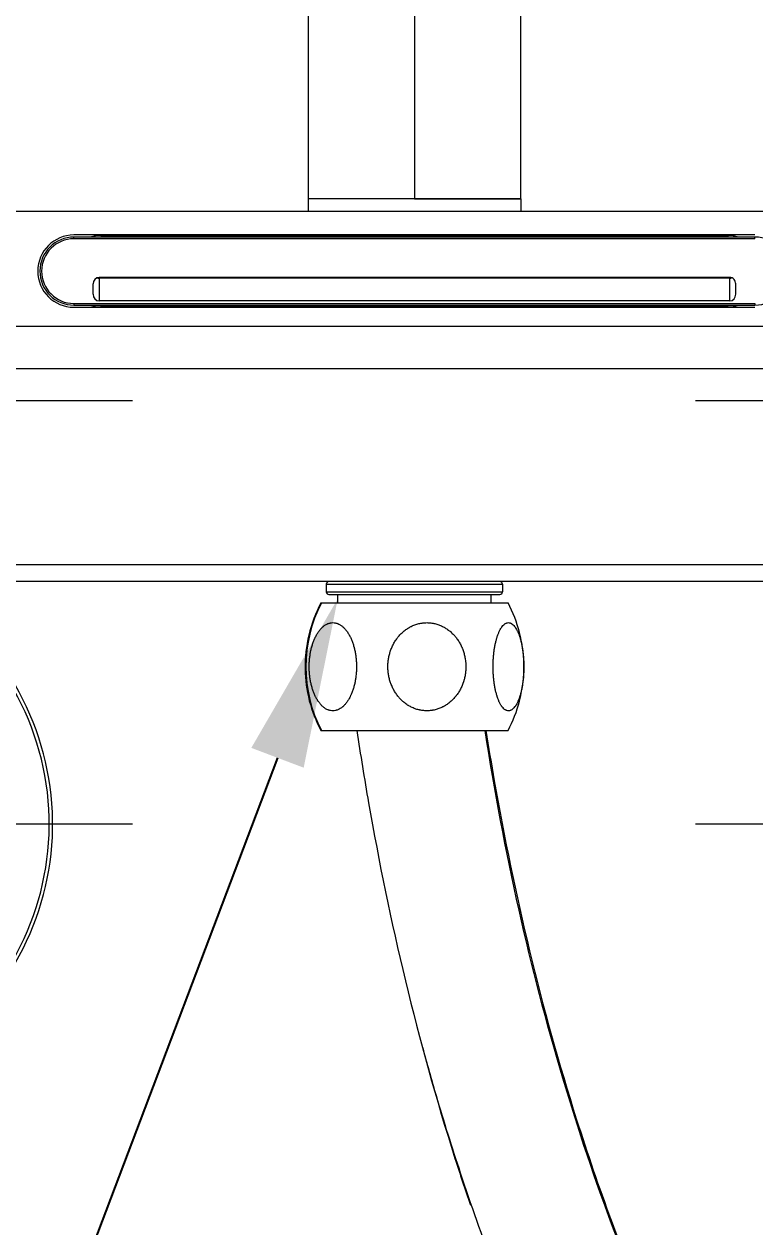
# Model space of a CAD drawing. Extents: x 19821 to 22981, y -91 to 2224.
# Drawn here: x 20644.5 to 20730.3, y 410.7 to 552.1 of the extents above; entities that cross this region are included whole.
import ezdxf
from ezdxf import colors
from ezdxf.entities.mleader import LeaderData, LeaderLine
from ezdxf.math import Vec2, Vec3

# ---------------------------------------------------------------- set-up
doc = ezdxf.new("R2010")
doc.units = 0
doc.header["$LTSCALE"] = 10
doc.header["$MEASUREMENT"] = 0
doc.header["$PDMODE"] = 3
doc.header["$PDSIZE"] = -10
doc.linetypes.add('CENTER2', pattern=[28.575, 19.05, -3.175, 3.175, -3.175])
doc.layers.get('0').update_dxf_attribs({"linetype": 'CONTINUOUS'})
doc.layers.get('DEFPOINTS').update_dxf_attribs({"linetype": 'CONTINUOUS'})
doc.layers.add('1', color=7, linetype='CONTINUOUS')
doc.layers.add('Cneter', color=1, linetype='CENTER2', lineweight=13)
doc.styles.add('Daelim Dimension', font='NanumGothic.ttf')
doc.dimstyles.new('DEFAULT', dxfattribs={"dimscale": 2, "dimtxt": 2, "dimasz": 2, "dimexe": 0, "dimexo": 2, "dimgap": 1, "dimtad": 1, "dimdec": 1, "dimzin": 9, "dimdsep": 46, "dimtxsty": 'Daelim Dimension', "dimcen": 0.5, "dimclrd": 5, "dimclre": 5, "dimclrt": 256, "dimadec": 1, "dimazin": 0, "dimtfac": 1, "dimtdec": 1, "dimtix": 1, "dimtmove": 0, "dimatfit": 3, "dimfxl": 1, "dimtolj": 1, "dimtzin": 1, "dimlwd": 9, "dimlwe": 9, "dimarcsym": 0})

# ---------------------------------------------------------------- blocks, each defined once
blk = doc.blocks.new('*D16')
at = {"color": 5, "lineweight": 9, "ltscale": 0.5, "transparency": 16777216}
for p, q in [((20615.29, 553.71), (20615.29, 622.36)), ((20765.29, 553.71), (20765.29, 622.36)), ((20757.29, 620.36), (20623.29, 620.36))]:
    blk.add_line(p, q, dxfattribs=at)
at = {"color": 5, "ltscale": 0.5, "transparency": 16777216}
for points in [[(20623.29, 621.69), (20623.29, 619.02), (20615.29, 620.36)], [(20757.29, 621.69), (20757.29, 619.02), (20765.29, 620.36)]]:
    blk.add_solid(points, dxfattribs=at)
at = {"layer": 'DEFPOINTS', "color": 0, "ltscale": 0.5, "transparency": 16777216}
for p in [(20615.29, 620.36), (20615.29, 549.71, 0), (20765.29, 549.71, 0)]:
    blk.add_point(p, dxfattribs=at)
at = {"color": 7, "ltscale": 0.5, "transparency": 16777216, "insert": (20645.87, 633.21), "char_height": 20, "attachment_point": 5, "style": 'Daelim Dimension'}
blk.add_mtext('\\A1;150', dxfattribs=at)

msp = doc.modelspace()

# ---------------------------------------------------------------- linework, layer by layer
at = {"layer": '1', "color": 7, "linetype": 'Continuous', "lineweight": 13}
for p, q in [((20690.34, 983.26), (20690.34, 531.52)), ((20650.34, 526.82), (20650.34, 527.02)), ((20730.34, 526.82), (20650.34, 526.82)), ((20653.54, 527.22), (20653.54, 527.02)), ((20727.14, 527.22), (20727.14, 527.02)), ((20730.34, 526.82), (20730.34, 527.02)), ((20653.29, 522.2), (20653.29, 519.52)), ((20727.39, 519.52), (20727.39, 522.2)), ((20650.34, 519.22), (20650.34, 519.02)), ((20650.34, 519.22), (20730.34, 519.22)), ((20653.54, 518.82), (20653.54, 519.02)), ((20727.14, 518.82), (20727.14, 519.02)), ((20730.34, 519.22), (20730.34, 519.02)), ((20825.34, 511.52), (20555.34, 511.52)), ((20555.34, 488.52), (20825.34, 488.52)), ((20679.99, 486.22), (20700.69, 486.22)), ((20679.99, 485.32), (20700.69, 485.32))]:
    msp.add_line(p, q, dxfattribs=at)
at = {"layer": '1', "color": 7, "linetype": 'Continuous', "lineweight": 18}
for p, q in [((20677.84, 979.08), (20677.84, 531.52)), ((20702.84, 531.52), (20702.84, 979.08)), ((20690.34, 531.52), (20677.84, 531.52)), ((20702.84, 531.52), (20677.84, 531.52)), ((20677.84, 531.52), (20677.84, 530.02)), ((20690.34, 531.52), (20702.84, 531.52)), ((20702.84, 531.52), (20702.84, 530.02)), ((20819.34, 530.02), (20561.34, 530.02)), ((20730.34, 527.27), (20650.34, 527.27)), ((20730.34, 527.02), (20650.34, 527.02)), ((20653.54, 527.22), (20727.14, 527.22)), ((20653.09, 522.25), (20653.09, 522.24)), ((20727.39, 522.28), (20653.29, 522.28)), ((20655.59, 522.2), (20653.29, 522.2)), ((20655.59, 522.28), (20655.59, 522.2)), ((20656.09, 522.2), (20655.59, 522.2)), ((20656.09, 522.28), (20656.09, 522.2)), ((20658.59, 522.2), (20656.09, 522.2)), ((20658.59, 522.28), (20658.59, 522.2)), ((20659.09, 522.2), (20658.59, 522.2)), ((20659.09, 522.28), (20659.09, 522.2)), ((20661.59, 522.2), (20659.09, 522.2)), ((20661.59, 522.28), (20661.59, 522.2)), ((20662.09, 522.2), (20661.59, 522.2)), ((20662.09, 522.28), (20662.09, 522.2)), ((20664.59, 522.2), (20662.09, 522.2)), ((20664.59, 522.28), (20664.59, 522.2)), ((20665.09, 522.2), (20664.59, 522.2)), ((20665.09, 522.28), (20665.09, 522.2)), ((20667.59, 522.2), (20665.09, 522.2)), ((20667.59, 522.28), (20667.59, 522.2)), ((20668.09, 522.2), (20667.59, 522.2)), ((20668.09, 522.28), (20668.09, 522.2)), ((20670.59, 522.2), (20668.09, 522.2)), ((20670.59, 522.28), (20670.59, 522.2)), ((20671.09, 522.2), (20670.59, 522.2)), ((20671.09, 522.28), (20671.09, 522.2)), ((20673.59, 522.2), (20671.09, 522.2)), ((20673.59, 522.28), (20673.59, 522.2)), ((20674.09, 522.2), (20673.59, 522.2)), ((20674.09, 522.28), (20674.09, 522.2)), ((20676.59, 522.2), (20674.09, 522.2)), ((20676.59, 522.28), (20676.59, 522.2)), ((20677.09, 522.2), (20676.59, 522.2)), ((20677.09, 522.28), (20677.09, 522.2)), ((20679.59, 522.2), (20677.09, 522.2)), ((20679.59, 522.28), (20679.59, 522.2)), ((20680.09, 522.2), (20679.59, 522.2)), ((20680.09, 522.28), (20680.09, 522.2)), ((20682.59, 522.2), (20680.09, 522.2)), ((20682.59, 522.28), (20682.59, 522.2)), ((20683.09, 522.2), (20682.59, 522.2)), ((20683.09, 522.28), (20683.09, 522.2)), ((20685.59, 522.2), (20683.09, 522.2)), ((20683.18, 522.28), (20683.18, 522.2)), ((20685.59, 522.28), (20685.59, 522.2)), ((20686.09, 522.2), (20685.59, 522.2)), ((20686.09, 522.28), (20686.09, 522.2)), ((20688.59, 522.2), (20686.09, 522.2)), ((20687.55, 522.28), (20687.55, 522.2)), ((20688.59, 522.28), (20688.59, 522.2)), ((20689.09, 522.2), (20688.59, 522.2)), ((20689.09, 522.28), (20689.09, 522.2)), ((20691.59, 522.2), (20689.09, 522.2)), ((20691.59, 522.28), (20691.59, 522.2)), ((20692.09, 522.2), (20691.59, 522.2)), ((20692.09, 522.28), (20692.09, 522.2)), ((20694.59, 522.2), (20692.09, 522.2)), ((20693.03, 522.28), (20693.03, 522.2)), ((20694.59, 522.28), (20694.59, 522.2)), ((20695.09, 522.2), (20694.59, 522.2)), ((20695.09, 522.28), (20695.09, 522.2)), ((20697.59, 522.2), (20695.09, 522.2)), ((20697.12, 522.2), (20697.12, 522.28)), ((20697.59, 522.28), (20697.59, 522.2)), ((20698.09, 522.2), (20697.59, 522.2)), ((20698.09, 522.28), (20698.09, 522.2)), ((20700.59, 522.2), (20698.09, 522.2)), ((20700.59, 522.28), (20700.59, 522.2)), ((20701.09, 522.2), (20700.59, 522.2)), ((20701.09, 522.28), (20701.09, 522.2)), ((20703.59, 522.2), (20701.09, 522.2)), ((20703.59, 522.28), (20703.59, 522.2)), ((20704.09, 522.2), (20703.59, 522.2)), ((20704.09, 522.28), (20704.09, 522.2)), ((20706.59, 522.2), (20704.09, 522.2)), ((20706.59, 522.28), (20706.59, 522.2)), ((20707.09, 522.2), (20706.59, 522.2)), ((20707.09, 522.28), (20707.09, 522.2)), ((20709.59, 522.2), (20707.09, 522.2)), ((20709.59, 522.28), (20709.59, 522.2)), ((20710.09, 522.2), (20709.59, 522.2)), ((20710.09, 522.28), (20710.09, 522.2)), ((20712.59, 522.2), (20710.09, 522.2)), ((20712.59, 522.28), (20712.59, 522.2)), ((20713.09, 522.2), (20712.59, 522.2)), ((20713.09, 522.28), (20713.09, 522.2)), ((20715.59, 522.2), (20713.09, 522.2)), ((20715.59, 522.28), (20715.59, 522.2)), ((20716.09, 522.2), (20715.59, 522.2)), ((20716.09, 522.28), (20716.09, 522.2)), ((20718.59, 522.2), (20716.09, 522.2)), ((20718.59, 522.28), (20718.59, 522.2)), ((20719.09, 522.2), (20718.59, 522.2)), ((20719.09, 522.28), (20719.09, 522.2)), ((20721.59, 522.2), (20719.09, 522.2)), ((20721.59, 522.28), (20721.59, 522.2)), ((20722.09, 522.2), (20721.59, 522.2)), ((20722.09, 522.28), (20722.09, 522.2)), ((20724.59, 522.2), (20722.09, 522.2)), ((20724.59, 522.28), (20724.59, 522.2)), ((20725.09, 522.2), (20724.59, 522.2)), ((20725.09, 522.28), (20725.09, 522.2)), ((20727.39, 522.2), (20725.09, 522.2)), ((20727.59, 522.25), (20727.59, 522.24)), ((20652.59, 520.3), (20652.59, 521.51)), ((20728.09, 520.3), (20728.09, 521.51)), ((20650.34, 519.02), (20730.34, 519.02)), ((20727.39, 519.52), (20653.29, 519.52)), ((20650.34, 518.77), (20730.34, 518.77)), ((20727.14, 518.82), (20653.54, 518.82)), ((20819.34, 516.52), (20561.34, 516.52)), ((20825.34, 486.52), (20555.34, 486.52)), ((20679.99, 486.22), (20679.99, 485.32)), ((20680.29, 485.02), (20700.39, 485.02)), ((20681.34, 484.02), (20681.34, 485.02)), ((20699.34, 484.02), (20699.34, 485.02)), ((20700.69, 486.22), (20700.69, 485.32)), ((20679.34, 484.02), (20679.42, 484.02)), ((20679.42, 484.02), (20701.34, 484.02)), ((20679.34, 469.02), (20679.42, 469.02)), ((20679.42, 469.02), (20701.34, 469.02))]:
    msp.add_line(p, q, dxfattribs=at)
for centre, radius, start, end in [((20650.34, 523.02, 0), 4.25, 90, 270), ((20650.34, 523.02, 0), 4, 90, 270), ((20653.54, 523.02, 0), 4.2, 90, 107.7553), ((20727.14, 523.02, 0), 4.2, 72.2447, 90), ((20730.34, 523.02, 0), 4, 270, 90), ((20653.54, 523.02, 0), 4.2, 252.2447, 270), ((20727.14, 523.02, 0), 4.2, 270, 287.7553), ((20615.34, 458.02, 0), 32.5, 310.7652, 61.2711), ((20680.29, 486.22, 0), 0.3, 90, 180), ((20700.39, 486.22, 0), 0.3, 0, 90), ((20680.29, 485.32, 0), 0.3, 180, 270), ((20700.39, 485.32, 0), 0.3, 270, 0), ((20693.56, 476.52, 0), 16.07, 152.1833, 180.968), ((20687.13, 476.52, 0), 16.07, 1.1926, 27.8167), ((20687.13, 476.52, 0), 16.07, 358.6467, 1.1926), ((20693.56, 476.52, 0), 16.07, 180.968, 207.8167), ((20687.13, 476.52, 0), 16.07, 332.1833, 358.6467)]:
    msp.add_arc(centre, radius, start, end, dxfattribs=at)
at = {"layer": '1', "color": 7, "linetype": 'Continuous', "lineweight": 13}
for centre, radius, start, end in [((20650.34, 523.02, 0), 3.8, 90, 270), ((20615.34, 458.02, 0), 32.1, 310.7652, 62.6042)]:
    msp.add_arc(centre, radius, start, end, dxfattribs=at)
at = {"layer": '1', "color": 7, "linetype": 'Continuous', "lineweight": 18}
for centre, major_axis, ratio, start_param, end_param in [((20653.29, 521.51, 0), (0, 0.766), 0.913545, 0, 1.570796), ((20653.29, 522.98, 0), (0, -0.779), 0.898794, 5.993434, 6.283185), ((20727.39, 521.51, 0), (0, -0.766), 0.913545, 1.570796, 3.141593), ((20727.39, 522.98), (0, 0.779), 0.898794, 3.141593, 3.431344), ((20653.29, 520.3, 0), (0, -0.779), 0.898794, 4.712389, 6.283185), ((20727.39, 520.3, 0), (0, 0.779), 0.898794, 3.141593, 4.712389)]:
    msp.add_ellipse(centre, major_axis=major_axis, ratio=ratio, start_param=start_param, end_param=end_param, dxfattribs=at)
at = {"layer": '1', "color": 7, "linetype": 'Continuous', "lineweight": 13}
msp.add_ellipse((20693.53, 476.52), major_axis=(0, 16.07), ratio=0.992546, start_param=1.085304, end_param=2.056288, dxfattribs=at)
at = {"layer": '1', "color": 7, "linetype": 'Continuous', "lineweight": 18}
for points, knots in [([(20691.31, 431.74), (20691.81, 429.86), (20693.19, 424.94), (20695.91, 416.3), (20699.82, 405.16), (20704.87, 392.62), (20711.02, 379.61), (20718.05, 367.02), (20725.86, 355.22), (20734.46, 344.34), (20743.87, 334.5), (20754.07, 325.82), (20765.03, 318.45), (20778.51, 311.32), (20794.73, 305.04), (20813.61, 300.19), (20832.79, 297.27), (20851.98, 296), (20870.88, 296.38), (20889.18, 298.41), (20906.61, 302.02), (20922.98, 307.15), (20938.18, 313.73), (20952.31, 321.8), (20965.54, 331.59), (20976.42, 342.12), (20985.11, 352.89), (20991.85, 363.3), (20998.79, 376.61), (21005.24, 393.07), (21010.39, 412.84), (21013.27, 433.55), (21013.85, 454.69), (21012.38, 475.78), (21008.8, 498.82), (21002.8, 523.53), (20994.27, 549.61), (20983.58, 575.7), (20970.8, 601.56), (20956.81, 625.66), (20947.13, 640.66), (20923.57, 668.16)], [0, 0, 0, 0, 0.0082069, 0.0215596, 0.0381097, 0.0578098, 0.0783679, 0.0985803, 0.1183953, 0.1377978, 0.1568237, 0.1755469, 0.1939843, 0.2122541, 0.2395791, 0.2668789, 0.2940862, 0.321042, 0.347645, 0.3734704, 0.3983715, 0.4223601, 0.4454972, 0.4678681, 0.4906141, 0.514563, 0.5313056, 0.5486882, 0.5666212, 0.5943077, 0.622846, 0.6523031, 0.6820326, 0.7116126, 0.7410481, 0.7799734, 0.8183744, 0.856331, 0.8984009, 0.9395583, 0.9734278, 0.9734278, 0.9734278, 0.9734278]), ([(20677.98, 476.55), (20677.98, 476.71), (20677.99, 477.03), (20678.03, 477.5), (20678.07, 477.81), (20678.1, 478.04), (20678.12, 478.16), (20678.14, 478.27), (20678.16, 478.35), (20678.17, 478.39), (20678.21, 478.58), (20678.28, 478.87), (20678.37, 479.15), (20678.46, 479.43), (20678.51, 479.56), (20678.59, 479.76), (20678.64, 479.86), (20678.68, 479.95), (20678.71, 480.02), (20678.73, 480.05), (20678.8, 480.2), (20678.93, 480.43), (20679.08, 480.64), (20679.23, 480.84), (20679.3, 480.93), (20679.43, 481.06), (20679.47, 481.1), (20679.53, 481.16), (20679.55, 481.18), (20679.59, 481.22), (20679.62, 481.24), (20679.72, 481.33), (20679.81, 481.39), (20679.99, 481.5), (20680.08, 481.55), (20680.22, 481.6), (20680.27, 481.62), (20680.34, 481.64), (20680.36, 481.65), (20680.41, 481.66), (20680.44, 481.66), (20680.56, 481.69), (20680.65, 481.7), (20680.85, 481.7), (20680.94, 481.69), (20681.08, 481.66), (20681.13, 481.65), (20681.2, 481.63), (20681.23, 481.62), (20681.27, 481.61), (20681.3, 481.6), (20681.42, 481.55), (20681.51, 481.51), (20681.69, 481.4), (20681.78, 481.34), (20681.91, 481.23), (20681.95, 481.2), (20682.01, 481.14), (20682.03, 481.12), (20682.08, 481.08), (20682.1, 481.05), (20682.2, 480.95), (20682.28, 480.85), (20682.43, 480.66), (20682.5, 480.55), (20682.6, 480.38), (20682.65, 480.3), (20682.7, 480.21), (20682.74, 480.15), (20682.75, 480.12), (20682.83, 479.97), (20682.89, 479.84), (20683, 479.58), (20683.1, 479.31), (20683.19, 479.02), (20683.24, 478.84), (20683.25, 478.8), (20683.27, 478.73), (20683.3, 478.62), (20683.32, 478.5), (20683.37, 478.28), (20683.43, 477.97), (20683.47, 477.66), (20683.49, 477.43), (20683.5, 477.31), (20683.51, 477.19), (20683.52, 477.11), (20683.52, 477.07), (20683.53, 476.87), (20683.53, 476.71), (20683.54, 476.55)], [0, 0, 0, 0, 0.03125, 0.0625, 0.09375, 0.09375, 0.109375, 0.117188, 0.117188, 0.125, 0.125, 0.15625, 0.1875, 0.1875, 0.21875, 0.21875, 0.234375, 0.242188, 0.242188, 0.25, 0.25, 0.28125, 0.3125, 0.3125, 0.34375, 0.34375, 0.359375, 0.359375, 0.367188, 0.367188, 0.375, 0.375, 0.40625, 0.40625, 0.4375, 0.4375, 0.453125, 0.453125, 0.460937, 0.460937, 0.46875, 0.46875, 0.5, 0.5, 0.53125, 0.53125, 0.546875, 0.546875, 0.554687, 0.554687, 0.5625, 0.5625, 0.59375, 0.59375, 0.625, 0.625, 0.640625, 0.640625, 0.648437, 0.648437, 0.65625, 0.65625, 0.6875, 0.6875, 0.71875, 0.71875, 0.734375, 0.742187, 0.742187, 0.75, 0.75, 0.78125, 0.78125, 0.8125, 0.84375, 0.84375, 0.851562, 0.851562, 0.859375, 0.875, 0.875, 0.90625, 0.9375, 0.9375, 0.953125, 0.960938, 0.960938, 0.96875, 0.96875, 1, 1, 1, 1]), ([(20687.22, 476.55), (20687.22, 476.71), (20687.24, 477.03), (20687.3, 477.5), (20687.36, 477.81), (20687.42, 478.04), (20687.46, 478.16), (20687.49, 478.27), (20687.52, 478.35), (20687.53, 478.39), (20687.6, 478.58), (20687.72, 478.87), (20687.86, 479.15), (20688.01, 479.43), (20688.1, 479.56), (20688.23, 479.76), (20688.28, 479.83), (20688.35, 479.92), (20688.38, 479.95), (20688.43, 480.02), (20688.45, 480.05), (20688.58, 480.2), (20688.8, 480.43), (20689.03, 480.64), (20689.28, 480.84), (20689.41, 480.93), (20689.61, 481.06), (20689.68, 481.1), (20689.78, 481.16), (20689.82, 481.18), (20689.89, 481.22), (20689.92, 481.24), (20690.1, 481.33), (20690.24, 481.39), (20690.54, 481.5), (20690.69, 481.55), (20690.92, 481.6), (20691, 481.62), (20691.12, 481.64), (20691.16, 481.65), (20691.23, 481.66), (20691.27, 481.66), (20691.47, 481.69), (20691.63, 481.7), (20691.95, 481.7), (20692.11, 481.69), (20692.34, 481.66), (20692.42, 481.65), (20692.54, 481.63), (20692.58, 481.62), (20692.66, 481.61), (20692.69, 481.6), (20692.89, 481.55), (20693.04, 481.51), (20693.34, 481.4), (20693.49, 481.34), (20693.7, 481.23), (20693.77, 481.2), (20693.87, 481.14), (20693.91, 481.12), (20693.98, 481.08), (20694.01, 481.05), (20694.18, 480.95), (20694.31, 480.85), (20694.56, 480.66), (20694.68, 480.55), (20694.85, 480.38), (20694.93, 480.3), (20695.01, 480.21), (20695.07, 480.15), (20695.09, 480.12), (20695.22, 479.97), (20695.32, 479.84), (20695.5, 479.58), (20695.58, 479.44), (20695.74, 479.16), (20695.81, 479.02), (20695.9, 478.84), (20695.91, 478.8), (20695.95, 478.73), (20695.99, 478.62), (20696.03, 478.5), (20696.11, 478.28), (20696.16, 478.13), (20696.24, 477.82), (20696.27, 477.66), (20696.31, 477.43), (20696.33, 477.31), (20696.35, 477.19), (20696.36, 477.11), (20696.36, 477.07), (20696.38, 476.87), (20696.38, 476.71), (20696.39, 476.55)], [0, 0, 0, 0, 0.03125, 0.0625, 0.09375, 0.09375, 0.109375, 0.117188, 0.117188, 0.125, 0.125, 0.15625, 0.1875, 0.1875, 0.21875, 0.21875, 0.234375, 0.234375, 0.242188, 0.242188, 0.25, 0.25, 0.28125, 0.3125, 0.3125, 0.34375, 0.34375, 0.359375, 0.359375, 0.367188, 0.367188, 0.375, 0.375, 0.40625, 0.40625, 0.4375, 0.4375, 0.453125, 0.453125, 0.460938, 0.460938, 0.46875, 0.46875, 0.5, 0.5, 0.53125, 0.53125, 0.546875, 0.546875, 0.554688, 0.554688, 0.5625, 0.5625, 0.59375, 0.59375, 0.625, 0.625, 0.640625, 0.640625, 0.648438, 0.648438, 0.65625, 0.65625, 0.6875, 0.6875, 0.71875, 0.71875, 0.734375, 0.742188, 0.742188, 0.75, 0.75, 0.78125, 0.78125, 0.8125, 0.8125, 0.84375, 0.84375, 0.851563, 0.851563, 0.859375, 0.875, 0.875, 0.90625, 0.90625, 0.9375, 0.9375, 0.953125, 0.960938, 0.960938, 0.96875, 0.96875, 1, 1, 1, 1]), ([(20699.58, 476.55), (20699.58, 476.71), (20699.59, 477.03), (20699.61, 477.5), (20699.64, 477.81), (20699.66, 478.04), (20699.68, 478.16), (20699.69, 478.27), (20699.7, 478.35), (20699.71, 478.39), (20699.73, 478.58), (20699.78, 478.87), (20699.83, 479.15), (20699.9, 479.43), (20699.93, 479.56), (20699.98, 479.76), (20700.01, 479.86), (20700.04, 479.95), (20700.06, 480.02), (20700.07, 480.05), (20700.12, 480.2), (20700.2, 480.43), (20700.3, 480.64), (20700.39, 480.84), (20700.44, 480.93), (20700.52, 481.06), (20700.55, 481.1), (20700.59, 481.16), (20700.6, 481.18), (20700.63, 481.22), (20700.65, 481.24), (20700.72, 481.33), (20700.77, 481.39), (20700.89, 481.5), (20700.95, 481.55), (20701.04, 481.6), (20701.07, 481.62), (20701.12, 481.64), (20701.13, 481.65), (20701.16, 481.66), (20701.18, 481.66), (20701.26, 481.69), (20701.32, 481.7), (20701.44, 481.7), (20701.51, 481.69), (20701.6, 481.66), (20701.63, 481.65), (20701.68, 481.63), (20701.69, 481.62), (20701.72, 481.61), (20701.74, 481.6), (20701.81, 481.55), (20701.87, 481.51), (20701.99, 481.4), (20702.05, 481.34), (20702.13, 481.23), (20702.16, 481.2), (20702.2, 481.14), (20702.22, 481.12), (20702.24, 481.08), (20702.26, 481.05), (20702.32, 480.95), (20702.37, 480.85), (20702.47, 480.66), (20702.52, 480.55), (20702.59, 480.38), (20702.62, 480.3), (20702.65, 480.21), (20702.67, 480.15), (20702.68, 480.12), (20702.73, 479.97), (20702.77, 479.84), (20702.84, 479.58), (20702.91, 479.31), (20702.97, 479.02), (20703, 478.84), (20703.01, 478.8), (20703.02, 478.73), (20703.04, 478.62), (20703.05, 478.5), (20703.08, 478.28), (20703.12, 477.97), (20703.15, 477.66), (20703.16, 477.43), (20703.17, 477.31), (20703.18, 477.19), (20703.18, 477.11), (20703.18, 477.07), (20703.19, 476.87), (20703.19, 476.71), (20703.19, 476.55)], [0, 0, 0, 0, 0.03125, 0.0625, 0.09375, 0.09375, 0.109375, 0.117187, 0.117187, 0.125, 0.125, 0.15625, 0.1875, 0.1875, 0.21875, 0.21875, 0.234375, 0.242187, 0.242187, 0.25, 0.25, 0.28125, 0.3125, 0.3125, 0.34375, 0.34375, 0.359375, 0.359375, 0.367187, 0.367187, 0.375, 0.375, 0.40625, 0.40625, 0.4375, 0.4375, 0.453125, 0.453125, 0.460937, 0.460937, 0.46875, 0.46875, 0.5, 0.5, 0.53125, 0.53125, 0.546875, 0.546875, 0.554687, 0.554687, 0.5625, 0.5625, 0.59375, 0.59375, 0.625, 0.625, 0.640625, 0.640625, 0.648437, 0.648437, 0.65625, 0.65625, 0.6875, 0.6875, 0.71875, 0.71875, 0.734375, 0.742187, 0.742187, 0.75, 0.75, 0.78125, 0.78125, 0.8125, 0.84375, 0.84375, 0.851563, 0.851563, 0.859375, 0.875, 0.875, 0.90625, 0.9375, 0.9375, 0.953125, 0.960938, 0.960938, 0.96875, 0.96875, 1, 1, 1, 1]), ([(20683.54, 476.55), (20683.54, 476.38), (20683.53, 476.06), (20683.49, 475.59), (20683.45, 475.27), (20683.42, 475.04), (20683.4, 474.92), (20683.38, 474.81), (20683.36, 474.73), (20683.36, 474.69), (20683.32, 474.5), (20683.24, 474.2), (20683.16, 473.92), (20683.06, 473.64), (20683.01, 473.5), (20682.93, 473.3), (20682.89, 473.2), (20682.84, 473.11), (20682.81, 473.05), (20682.8, 473.01), (20682.72, 472.86), (20682.59, 472.62), (20682.45, 472.41), (20682.3, 472.21), (20682.22, 472.12), (20682.1, 471.99), (20682.05, 471.94), (20681.99, 471.88), (20681.97, 471.86), (20681.93, 471.83), (20681.91, 471.81), (20681.8, 471.72), (20681.71, 471.65), (20681.53, 471.54), (20681.44, 471.5), (20681.3, 471.44), (20681.25, 471.42), (20681.18, 471.4), (20681.15, 471.39), (20681.1, 471.38), (20681.08, 471.38), (20680.96, 471.35), (20680.86, 471.34), (20680.67, 471.34), (20680.57, 471.35), (20680.43, 471.38), (20680.38, 471.39), (20680.31, 471.41), (20680.29, 471.42), (20680.24, 471.43), (20680.21, 471.44), (20680.09, 471.49), (20680, 471.53), (20679.82, 471.64), (20679.73, 471.71), (20679.6, 471.81), (20679.56, 471.85), (20679.49, 471.91), (20679.47, 471.93), (20679.43, 471.97), (20679.41, 471.99), (20679.31, 472.1), (20679.23, 472.2), (20679.08, 472.4), (20679.01, 472.5), (20678.9, 472.67), (20678.87, 472.73), (20678.82, 472.82), (20678.8, 472.85), (20678.77, 472.91), (20678.75, 472.94), (20678.67, 473.1), (20678.62, 473.22), (20678.51, 473.49), (20678.46, 473.62), (20678.36, 473.9), (20678.32, 474.05), (20678.24, 474.34), (20678.2, 474.49), (20678.14, 474.8), (20678.08, 475.11), (20678.04, 475.42), (20678.02, 475.66), (20678.01, 475.74), (20678, 475.86), (20678, 475.9), (20677.99, 475.98), (20677.98, 476.18), (20677.98, 476.38), (20677.98, 476.55)], [0, 0, 0, 0, 0.03125, 0.0625, 0.09375, 0.09375, 0.109375, 0.117188, 0.117188, 0.125, 0.125, 0.15625, 0.1875, 0.1875, 0.21875, 0.21875, 0.234375, 0.242188, 0.242188, 0.25, 0.25, 0.28125, 0.3125, 0.3125, 0.34375, 0.34375, 0.359375, 0.359375, 0.367188, 0.367188, 0.375, 0.375, 0.40625, 0.40625, 0.4375, 0.4375, 0.453125, 0.453125, 0.460938, 0.460938, 0.46875, 0.46875, 0.5, 0.5, 0.53125, 0.53125, 0.546875, 0.546875, 0.554688, 0.554688, 0.5625, 0.5625, 0.59375, 0.59375, 0.625, 0.625, 0.640625, 0.640625, 0.648438, 0.648438, 0.65625, 0.65625, 0.6875, 0.6875, 0.71875, 0.71875, 0.734375, 0.734375, 0.742188, 0.742188, 0.75, 0.75, 0.78125, 0.78125, 0.8125, 0.8125, 0.84375, 0.84375, 0.875, 0.875, 0.90625, 0.9375, 0.9375, 0.953125, 0.953125, 0.960938, 0.960938, 0.96875, 1, 1, 1, 1]), ([(20696.39, 476.55), (20696.39, 476.38), (20696.38, 476.22), (20696.35, 475.9), (20696.32, 475.59), (20696.25, 475.27), (20696.19, 475.04), (20696.16, 474.92), (20696.13, 474.81), (20696.1, 474.73), (20696.09, 474.69), (20696.02, 474.5), (20695.9, 474.2), (20695.76, 473.92), (20695.61, 473.64), (20695.52, 473.5), (20695.39, 473.3), (20695.34, 473.24), (20695.27, 473.14), (20695.25, 473.11), (20695.2, 473.05), (20695.17, 473.01), (20695.04, 472.86), (20694.83, 472.62), (20694.59, 472.41), (20694.34, 472.21), (20694.21, 472.12), (20694.01, 471.99), (20693.94, 471.94), (20693.84, 471.88), (20693.8, 471.86), (20693.73, 471.83), (20693.7, 471.81), (20693.52, 471.72), (20693.37, 471.65), (20693.07, 471.54), (20692.92, 471.5), (20692.69, 471.44), (20692.61, 471.42), (20692.49, 471.4), (20692.46, 471.39), (20692.38, 471.38), (20692.34, 471.38), (20692.14, 471.35), (20691.98, 471.34), (20691.66, 471.34), (20691.5, 471.35), (20691.26, 471.38), (20691.18, 471.39), (20691.06, 471.41), (20691.02, 471.42), (20690.95, 471.43), (20690.91, 471.44), (20690.71, 471.49), (20690.56, 471.53), (20690.26, 471.64), (20690.11, 471.71), (20689.9, 471.81), (20689.82, 471.85), (20689.72, 471.91), (20689.68, 471.93), (20689.62, 471.97), (20689.58, 471.99), (20689.41, 472.1), (20689.28, 472.2), (20689.03, 472.4), (20688.91, 472.5), (20688.74, 472.67), (20688.69, 472.73), (20688.6, 472.82), (20688.58, 472.85), (20688.52, 472.91), (20688.5, 472.94), (20688.37, 473.1), (20688.27, 473.22), (20688.09, 473.49), (20688.01, 473.62), (20687.85, 473.9), (20687.78, 474.05), (20687.65, 474.34), (20687.59, 474.49), (20687.48, 474.8), (20687.39, 475.11), (20687.32, 475.42), (20687.29, 475.66), (20687.27, 475.74), (20687.26, 475.86), (20687.25, 475.9), (20687.25, 475.98), (20687.24, 476.02), (20687.23, 476.22), (20687.22, 476.38), (20687.22, 476.55)], [0, 0, 0, 0, 0.03125, 0.03125, 0.0625, 0.09375, 0.09375, 0.109375, 0.117187, 0.117187, 0.125, 0.125, 0.15625, 0.1875, 0.1875, 0.21875, 0.21875, 0.234375, 0.234375, 0.242187, 0.242187, 0.25, 0.25, 0.28125, 0.3125, 0.3125, 0.34375, 0.34375, 0.359375, 0.359375, 0.367187, 0.367187, 0.375, 0.375, 0.40625, 0.40625, 0.4375, 0.4375, 0.453125, 0.453125, 0.460937, 0.460937, 0.46875, 0.46875, 0.5, 0.5, 0.53125, 0.53125, 0.546875, 0.546875, 0.554687, 0.554687, 0.5625, 0.5625, 0.59375, 0.59375, 0.625, 0.625, 0.640625, 0.640625, 0.648437, 0.648437, 0.65625, 0.65625, 0.6875, 0.6875, 0.71875, 0.71875, 0.734375, 0.734375, 0.742187, 0.742187, 0.75, 0.75, 0.78125, 0.78125, 0.8125, 0.8125, 0.84375, 0.84375, 0.875, 0.875, 0.90625, 0.9375, 0.9375, 0.953125, 0.953125, 0.960938, 0.960938, 0.96875, 0.96875, 1, 1, 1, 1]), ([(20703.19, 476.55), (20703.19, 476.38), (20703.19, 476.06), (20703.16, 475.59), (20703.14, 475.27), (20703.12, 475.04), (20703.1, 474.92), (20703.09, 474.81), (20703.08, 474.73), (20703.07, 474.69), (20703.05, 474.5), (20703, 474.2), (20702.95, 473.92), (20702.88, 473.64), (20702.85, 473.5), (20702.8, 473.3), (20702.77, 473.2), (20702.74, 473.11), (20702.72, 473.05), (20702.71, 473.01), (20702.66, 472.86), (20702.58, 472.62), (20702.48, 472.41), (20702.39, 472.21), (20702.34, 472.12), (20702.26, 471.99), (20702.23, 471.94), (20702.19, 471.88), (20702.17, 471.86), (20702.15, 471.83), (20702.13, 471.81), (20702.06, 471.72), (20702, 471.65), (20701.89, 471.54), (20701.83, 471.5), (20701.74, 471.44), (20701.71, 471.42), (20701.66, 471.4), (20701.64, 471.39), (20701.61, 471.38), (20701.6, 471.38), (20701.52, 471.35), (20701.46, 471.34), (20701.33, 471.34), (20701.27, 471.35), (20701.17, 471.38), (20701.14, 471.39), (20701.1, 471.41), (20701.08, 471.42), (20701.05, 471.43), (20701.03, 471.44), (20700.96, 471.49), (20700.9, 471.53), (20700.78, 471.64), (20700.72, 471.71), (20700.64, 471.81), (20700.61, 471.85), (20700.57, 471.91), (20700.55, 471.93), (20700.53, 471.97), (20700.51, 471.99), (20700.45, 472.1), (20700.39, 472.2), (20700.3, 472.4), (20700.25, 472.5), (20700.18, 472.67), (20700.16, 472.73), (20700.13, 472.82), (20700.12, 472.85), (20700.1, 472.91), (20700.09, 472.94), (20700.03, 473.1), (20700, 473.22), (20699.93, 473.49), (20699.89, 473.62), (20699.83, 473.9), (20699.8, 474.05), (20699.75, 474.34), (20699.73, 474.49), (20699.69, 474.8), (20699.65, 475.11), (20699.62, 475.42), (20699.61, 475.66), (20699.6, 475.74), (20699.6, 475.86), (20699.6, 475.9), (20699.59, 475.98), (20699.59, 476.18), (20699.58, 476.38), (20699.58, 476.55)], [0, 0, 0, 0, 0.03125, 0.0625, 0.09375, 0.09375, 0.109375, 0.117188, 0.117188, 0.125, 0.125, 0.15625, 0.1875, 0.1875, 0.21875, 0.21875, 0.234375, 0.242188, 0.242188, 0.25, 0.25, 0.28125, 0.3125, 0.3125, 0.34375, 0.34375, 0.359375, 0.359375, 0.367188, 0.367188, 0.375, 0.375, 0.40625, 0.40625, 0.4375, 0.4375, 0.453125, 0.453125, 0.460938, 0.460938, 0.46875, 0.46875, 0.5, 0.5, 0.53125, 0.53125, 0.546875, 0.546875, 0.554688, 0.554688, 0.5625, 0.5625, 0.59375, 0.59375, 0.625, 0.625, 0.640625, 0.640625, 0.648438, 0.648438, 0.65625, 0.65625, 0.6875, 0.6875, 0.71875, 0.71875, 0.734375, 0.734375, 0.742188, 0.742188, 0.75, 0.75, 0.78125, 0.78125, 0.8125, 0.8125, 0.84375, 0.84375, 0.875, 0.875, 0.90625, 0.9375, 0.9375, 0.953125, 0.953125, 0.960937, 0.960937, 0.96875, 1, 1, 1, 1]), ([(20683.57, 469.02), (20684, 466.19), (20686.72, 449.39), (20691.12, 430.78), (20696.29, 415.06), (20696.91, 413.23)], [0.6958733, 0.6958733, 0.6958733, 0.6958733, 0.7419757, 0.9698814, 1, 1, 1, 1]), ([(20992.65, 404.36), (20992.21, 402.7), (20991.02, 398.55), (20988.69, 391.58), (20985.33, 383.17), (20980.92, 374.06), (20975.43, 364.87), (20967.97, 354.84), (20958.24, 344.8), (20946.05, 335.35), (20932.95, 327.64), (20917.72, 320.88), (20900.24, 315.53), (20880.6, 312.02), (20860.66, 310.67), (20840.75, 311.31), (20821.33, 313.74), (20804.41, 317.64), (20790.28, 322.48), (20778.86, 327.67), (20768.64, 333.63), (20760.19, 339.9), (20753.19, 346.17), (20746.99, 352.6), (20740.63, 360.21), (20733.88, 369.62), (20726.91, 381.13), (20719.98, 394.82), (20713.4, 410.68), (20707.42, 428.57), (20702.33, 448.2), (20699.75, 461.94), (20698.64, 469.02)], [0, 0, 0, 0, 0.0092896, 0.0234234, 0.0397794, 0.0582395, 0.078117, 0.0975167, 0.1257344, 0.1533846, 0.1806611, 0.207645, 0.2433273, 0.2792042, 0.315235, 0.3512104, 0.386731, 0.4208915, 0.4448601, 0.4673876, 0.488582, 0.5086794, 0.5241474, 0.5393547, 0.5569045, 0.5777154, 0.6019137, 0.6295613, 0.6605763, 0.6946383, 0.7314071, 0.7701391, 0.7701391, 0.7701391, 0.7701391])]:
    msp.add_open_spline(points, degree=3, knots=knots, dxfattribs=at)
at = {"layer": '1', "color": 7, "linetype": 'Continuous', "lineweight": 13}
msp.add_open_spline([(20698.74, 469.02), (20699.05, 467.05), (20701.6, 451.69), (20707.1, 428.46), (20717.94, 398.95), (20729.76, 375.44), (20742.45, 357.52), (20754.59, 344.78), (20765.87, 335.44), (20780.04, 326.92), (20803.48, 317.24), (20830.75, 311.95), (20859.73, 310.69), (20890.88, 312.84), (20923.02, 321.62), (20948.44, 336.74), (20963, 349.53), (20972.89, 361.08), (20981.51, 374.99), (20988.8, 391.21), (20994.5, 409.74), (20999.23, 437.02), (20998.76, 473.92), (20989.62, 517.81), (20974.48, 560.66), (20955.27, 599.79), (20939.73, 624.8), (20903.62, 668.19)], degree=3, knots=[0.1557471, 0.1557471, 0.1557471, 0.1557471, 0.1631072, 0.2132649, 0.2434205, 0.276089, 0.3087575, 0.3257451, 0.3441483, 0.3664559, 0.3906224, 0.4409693, 0.4674788, 0.4961974, 0.5560278, 0.5931512, 0.6124554, 0.6333683, 0.6537476, 0.6758252, 0.7004604, 0.7271486, 0.7807463, 0.8388106, 0.8913568, 0.9482818, 1, 1, 1, 1], dxfattribs=at)
at = {"layer": 'Cneter', "lineweight": 5, "ltscale": 0.5}
for p, q in [((20657.23, 507.77, 0), (20573.36, 507.77, 0)), ((20807.23, 507.77, 0), (20723.36, 507.77, 0)), ((20657.23, 458.02, 0), (20573.36, 458.02, 0)), ((20807.23, 458.02, 0), (20723.36, 458.02, 0))]:
    msp.add_line(p, q, dxfattribs=at)

# ---------------------------------------------------------------- dimensions: what is measured, and where the dimension line sits
at = {"color": 5, "ltscale": 0.5}
dim = msp.add_linear_dim(base=(20615.29, 620.36), p1=(20765.29, 549.71, 0), p2=(20615.29, 549.71, 0), dimstyle='DEFAULT', override={"dimtxt": 10, "dimasz": 4, "dimexe": 1, "dimdec": 0, "dimclrt": 7}, dxfattribs=at)
dim.commit()
dim.dimension.update_dxf_attribs({"geometry": '*D16', "text_midpoint": (20645.87, 620.36), "dimtype": 160})

# ---------------------------------------------------------------- leaders
at = {"ltscale": 0.5}
ml = msp.add_multileader_mtext('Standard', dxfattribs=at)
ml.set_content('G1/2-14TH', color=256, style='Daelim Dimension')
ml.set_leader_properties(color=5)
ml.build(insert=Vec2(0, 0))
ml.multileader.update_dxf_attribs({"text_left_attachment_type": 6, "text_right_attachment_type": 6, "dogleg_length": 0.36, "arrow_head_size": 20})
ctx = ml.context
ctx.base_point, ctx.char_height, ctx.arrow_head_size, ctx.landing_gap_size, ctx.plane_origin = Vec3(20496.97, 381), 20, 20, 0.09, Vec3(20466.26, 322.98)
ctx.left_attachment, ctx.right_attachment, ctx.text_align_type = 6, 6, 2
notes = []
notes.append((ctx, [(1, (1, 1, 0), (20642.12, 381), (-1, 0), 0.36, [(0, [(20681.34, 484.52)], 0, [])])]))
ctx.mtext.insert, ctx.mtext.alignment, ctx.mtext.flow_direction = Vec3(20641.67, 405), 3, 5
for ctx, leaders in notes:
    for number, flags, end, landing, length, lines in leaders:
        leader = LeaderData()
        leader.index, (leader.has_last_leader_line, leader.has_dogleg_vector, leader.attachment_direction) = number, flags
        leader.last_leader_point, leader.dogleg_vector, leader.dogleg_length = Vec3(end), Vec3(landing), length
        for number, points, colour, breaks in lines:
            line = LeaderLine()
            line.index, line.vertices, line.color, line.breaks = number, Vec3.list(points), colors.encode_raw_color(colour), breaks
            leader.lines.append(line)
        ctx.leaders.append(leader)

doc.saveas('drawing.dxf')
